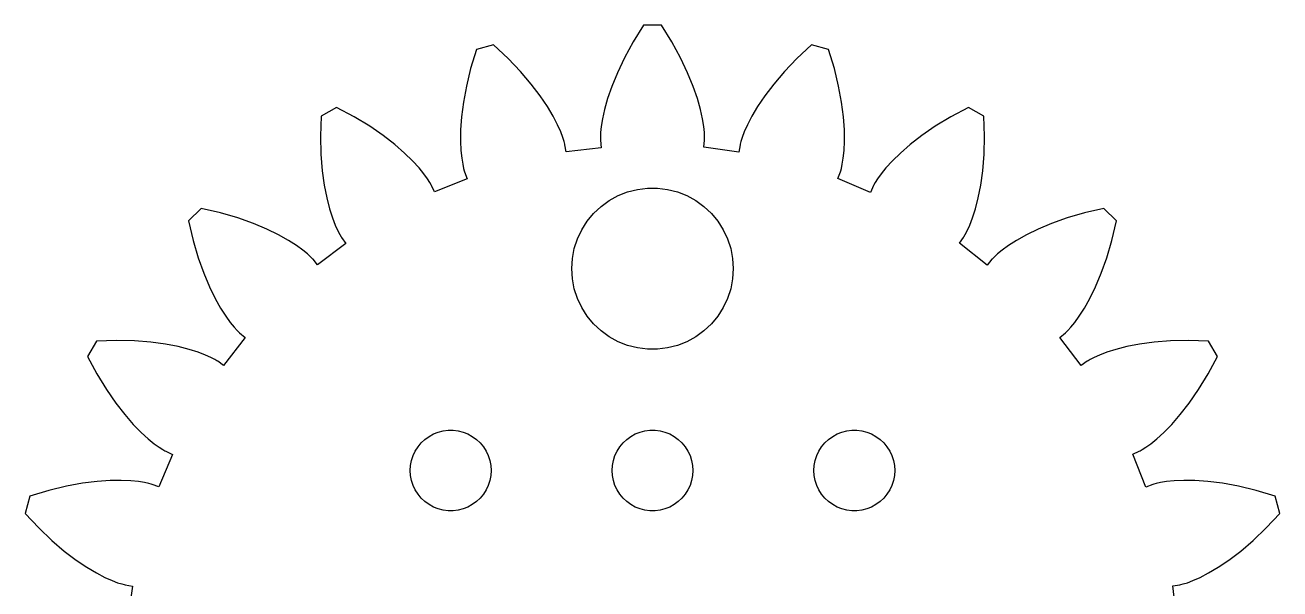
# Model space of a CAD drawing. Header units: metres. Extents: x -24 to 24, y 86 to 134.1.
# Drawn here: x -23.32 to 23.32, y 113.1 to 134.05 of the extents above; entities that cross this region are included whole.
import ezdxf

# ---------------------------------------------------------------- set-up
doc = ezdxf.new("R2010")
doc.units = ezdxf.units.M

msp = doc.modelspace()

# ---------------------------------------------------------------- linework, layer by layer
for p, q in [((-0.330582, 134.05), (-0.721252, 133.423)), ((0.330582, 134.05), (-0.330582, 134.05)), ((0.721252, 133.423), (0.330582, 134.05)), ((-0.721252, 133.423), (-1.04486, 132.831)), ((1.04486, 132.831), (0.721252, 133.423)), ((-6.54385, 133.145), (-6.7589, 132.438)), ((-5.90521, 133.316), (-6.54385, 133.145)), ((-5.36554, 132.811), (-5.90521, 133.316)), ((5.90521, 133.316), (5.36554, 132.811)), ((6.54385, 133.145), (5.90521, 133.316)), ((6.7589, 132.438), (6.54385, 133.145)), ((-6.7589, 132.438), (-6.91826, 131.782)), ((-4.89975, 132.323), (-5.36554, 132.811)), ((-1.04486, 132.831), (-1.30675, 132.279)), ((1.30675, 132.279), (1.04486, 132.831)), ((5.36554, 132.811), (4.89975, 132.323)), ((6.91826, 131.782), (6.7589, 132.438)), ((-4.50407, 131.858), (-4.89975, 132.323)), ((-1.30675, 132.279), (-1.51266, 131.773)), ((1.51266, 131.773), (1.30675, 132.279)), ((4.89975, 132.323), (4.50407, 131.858)), ((-6.91826, 131.782), (-7.02852, 131.182)), ((-4.17427, 131.423), (-4.50407, 131.858)), ((-1.51266, 131.773), (-1.66875, 131.318)), ((1.66875, 131.318), (1.51266, 131.773)), ((4.50407, 131.858), (4.17427, 131.423)), ((7.02852, 131.182), (6.91826, 131.782)), ((-7.02852, 131.182), (-7.09651, 130.64)), ((-3.9055, 131.023), (-4.17427, 131.423)), ((-1.66875, 131.318), (-1.78137, 130.915)), ((1.78137, 130.915), (1.66875, 131.318)), ((4.17427, 131.423), (3.9055, 131.023)), ((7.09651, 130.64), (7.02852, 131.182)), ((-12.3112, 130.662), (-12.3359, 129.924)), ((-11.7386, 130.993), (-12.3112, 130.662)), ((-11.0867, 130.645), (-11.7386, 130.993)), ((-10.5105, 130.294), (-11.0867, 130.645)), ((-7.09651, 130.64), (-7.12927, 130.159)), ((-3.69263, 130.664), (-3.9055, 131.023)), ((-3.53004, 130.35), (-3.69263, 130.664)), ((-1.85721, 130.57), (-1.90317, 130.285)), ((-1.78137, 130.915), (-1.85721, 130.57)), ((1.85721, 130.57), (1.78137, 130.915)), ((1.90317, 130.285), (1.85721, 130.57)), ((3.69263, 130.664), (3.53004, 130.35)), ((3.9055, 131.023), (3.69263, 130.664)), ((7.12927, 130.159), (7.09651, 130.64)), ((11.0867, 130.645), (10.5105, 130.294)), ((11.7386, 130.993), (11.0867, 130.645)), ((12.3112, 130.662), (11.7386, 130.993)), ((12.3359, 129.924), (12.3112, 130.662)), ((-10.008, 129.948), (-10.5105, 130.294)), ((-7.12927, 130.159), (-7.13397, 129.742)), ((-3.41177, 130.086), (-3.53004, 130.35)), ((-1.90317, 130.285), (-1.9263, 130.061)), ((1.9263, 130.061), (1.90317, 130.285)), ((3.53004, 130.35), (3.41177, 130.086)), ((7.13397, 129.742), (7.12927, 130.159)), ((10.5105, 130.294), (10.008, 129.948)), ((-12.3359, 129.924), (-12.3202, 129.25)), ((-9.57674, 129.613), (-10.008, 129.948)), ((-7.13397, 129.742), (-7.1179, 129.389)), ((-3.33153, 129.876), (-3.41177, 130.086)), ((-3.28276, 129.723), (-3.33153, 129.876)), ((-3.25864, 129.63), (-3.28276, 129.723)), ((-1.9263, 130.061), (-1.93381, 129.901)), ((-1.93381, 129.901), (-1.93295, 129.804)), ((-1.93295, 129.804), (-1.93105, 129.772)), ((-1.93105, 129.772), (-1.90399, 129.495)), ((1.90541, 129.51), (1.93105, 129.772)), ((1.93381, 129.901), (1.9263, 130.061)), ((1.93105, 129.772), (1.93295, 129.804)), ((1.93295, 129.804), (1.93381, 129.901)), ((3.28276, 129.723), (3.25864, 129.63)), ((3.33153, 129.876), (3.28276, 129.723)), ((3.41177, 130.086), (3.33153, 129.876)), ((7.1179, 129.389), (7.13397, 129.742)), ((10.008, 129.948), (9.57674, 129.613)), ((12.3202, 129.25), (12.3359, 129.924)), ((-12.3202, 129.25), (-12.2713, 128.641)), ((-9.21361, 129.296), (-9.57674, 129.613)), ((-8.91499, 129.004), (-9.21361, 129.296)), ((-7.1179, 129.389), (-7.08841, 129.101)), ((-3.25218, 129.598), (-3.25864, 129.63)), ((-3.209, 129.338), (-3.25218, 129.598)), ((-1.90399, 129.495), (-3.209, 129.338)), ((3.2066, 129.324), (1.90541, 129.51)), ((3.25218, 129.598), (3.2066, 129.324)), ((3.25864, 129.63), (3.25218, 129.598)), ((7.08841, 129.101), (7.1179, 129.389)), ((9.21361, 129.296), (8.91499, 129.004)), ((9.57674, 129.613), (9.21361, 129.296)), ((12.2713, 128.641), (12.3202, 129.25)), ((-8.67674, 128.743), (-8.91499, 129.004)), ((-8.49422, 128.519), (-8.67674, 128.743)), ((-7.08841, 129.101), (-7.05286, 128.879)), ((-7.05286, 128.879), (-7.01859, 128.722)), ((-7.01859, 128.722), (-6.99281, 128.629)), ((6.99281, 128.629), (7.01859, 128.722)), ((7.01859, 128.722), (7.05286, 128.879)), ((7.05286, 128.879), (7.08841, 129.101)), ((8.67674, 128.743), (8.49422, 128.519)), ((8.91499, 129.004), (8.67674, 128.743)), ((-12.2713, 128.641), (-12.1967, 128.1)), ((-8.36234, 128.337), (-8.49422, 128.519)), ((-8.2756, 128.201), (-8.36234, 128.337)), ((-6.88481, 128.338), (-8.10471, 127.849)), ((-6.99281, 128.629), (-6.98267, 128.599)), ((-6.98267, 128.599), (-6.88481, 128.338)), ((6.88995, 128.352), (6.98267, 128.599)), ((8.09866, 127.835), (6.88995, 128.352)), ((6.98267, 128.599), (6.99281, 128.629)), ((8.36234, 128.337), (8.2756, 128.201)), ((8.49422, 128.519), (8.36234, 128.337)), ((12.1967, 128.1), (12.2713, 128.641)), ((-12.1967, 128.1), (-12.104, 127.627)), ((-8.22816, 128.118), (-8.2756, 128.201)), ((-8.21378, 128.089), (-8.22816, 128.118)), ((-8.10471, 127.849), (-8.21378, 128.089)), ((-1.27733, 127.714), (-0.927048, 127.853)), ((-0.927048, 127.853), (-0.562134, 127.947)), ((-0.562134, 127.947), (-0.18837, 127.994)), ((-0.18837, 127.994), (0.18837, 127.994)), ((0.18837, 127.994), (0.562134, 127.947)), ((0.562134, 127.947), (0.927048, 127.853)), ((0.927048, 127.853), (1.27733, 127.714)), ((8.21378, 128.089), (8.09866, 127.835)), ((8.22816, 128.118), (8.21378, 128.089)), ((8.2756, 128.201), (8.22816, 128.118)), ((12.104, 127.627), (12.1967, 128.1)), ((-12.104, 127.627), (-12.0004, 127.223)), ((-2.1869, 127.054), (-1.91226, 127.312)), ((-1.91226, 127.312), (-1.60747, 127.533)), ((-1.60747, 127.533), (-1.27733, 127.714)), ((1.27733, 127.714), (1.60747, 127.533)), ((1.60747, 127.533), (1.91226, 127.312)), ((1.91226, 127.312), (2.1869, 127.054)), ((12.0004, 127.223), (12.104, 127.627)), ((-16.772, 127.24), (-17.2395, 126.772)), ((-16.0523, 127.072), (-16.772, 127.24)), ((-15.4049, 126.883), (-16.0523, 127.072)), ((-14.8298, 126.678), (-15.4049, 126.883)), ((-12.0004, 127.223), (-11.8935, 126.886)), ((-11.8935, 126.886), (-11.7906, 126.616)), ((-2.42705, 126.763), (-2.1869, 127.054)), ((2.1869, 127.054), (2.42705, 126.763)), ((11.7906, 126.616), (11.8935, 126.886)), ((11.8935, 126.886), (12.0004, 127.223)), ((15.4049, 126.883), (14.8298, 126.678)), ((16.0523, 127.072), (15.4049, 126.883)), ((16.772, 127.24), (16.0523, 127.072)), ((17.2395, 126.772), (16.772, 127.24)), ((-17.2395, 126.772), (-17.0723, 126.052)), ((-14.3266, 126.466), (-14.8298, 126.678)), ((-13.8938, 126.254), (-14.3266, 126.466)), ((-11.7906, 126.616), (-11.6988, 126.41)), ((-11.6988, 126.41), (-11.6251, 126.268)), ((-2.78932, 126.104), (-2.62891, 126.445)), ((-2.62891, 126.445), (-2.42705, 126.763)), ((2.42705, 126.763), (2.62891, 126.445)), ((2.62891, 126.445), (2.78932, 126.104)), ((11.6251, 126.268), (11.6988, 126.41)), ((11.6988, 126.41), (11.7906, 126.616)), ((14.3266, 126.466), (13.8938, 126.254)), ((14.8298, 126.678), (14.3266, 126.466)), ((17.0723, 126.052), (17.2395, 126.772)), ((-17.0723, 126.052), (-16.8825, 125.405)), ((-13.5298, 126.049), (-13.8938, 126.254)), ((-13.2321, 125.859), (-13.5298, 126.049)), ((-11.3965, 125.931), (-12.4481, 125.143)), ((-11.6251, 126.268), (-11.5761, 126.185)), ((-11.5761, 126.185), (-11.5584, 126.158)), ((-11.5584, 126.158), (-11.3965, 125.931)), ((-2.90575, 125.746), (-2.78932, 126.104)), ((2.78932, 126.104), (2.90575, 125.746)), ((11.405, 125.943), (11.5584, 126.158)), ((12.4388, 125.131), (11.405, 125.943)), ((11.5584, 126.158), (11.5761, 126.185)), ((11.5761, 126.185), (11.6251, 126.268)), ((13.5298, 126.049), (13.2321, 125.859)), ((13.8938, 126.254), (13.5298, 126.049)), ((16.8825, 125.405), (17.0723, 126.052)), ((-12.9978, 125.689), (-13.2321, 125.859)), ((-12.8233, 125.547), (-12.9978, 125.689)), ((-12.7045, 125.439), (-12.8233, 125.547)), ((-2.97633, 125.376), (-2.90575, 125.746)), ((2.90575, 125.746), (2.97633, 125.376)), ((12.8233, 125.547), (12.7045, 125.439)), ((12.9978, 125.689), (12.8233, 125.547)), ((13.2321, 125.859), (12.9978, 125.689)), ((-16.8825, 125.405), (-16.6779, 124.83)), ((-12.6369, 125.371), (-12.7045, 125.439)), ((-12.6156, 125.347), (-12.6369, 125.371)), ((-12.4481, 125.143), (-12.6156, 125.347)), ((-3, 125), (-2.97633, 125.376)), ((-2.97633, 124.624), (-3, 125)), ((2.97633, 125.376), (3, 125)), ((3, 125), (2.97633, 124.624)), ((12.6156, 125.347), (12.4388, 125.131)), ((12.6369, 125.371), (12.6156, 125.347)), ((12.7045, 125.439), (12.6369, 125.371)), ((16.6779, 124.83), (16.8825, 125.405)), ((-16.6779, 124.83), (-16.4658, 124.327)), ((-2.90575, 124.254), (-2.97633, 124.624)), ((2.97633, 124.624), (2.90575, 124.254)), ((16.4658, 124.327), (16.6779, 124.83)), ((-16.4658, 124.327), (-16.2538, 123.894)), ((-2.78932, 123.896), (-2.90575, 124.254)), ((2.90575, 124.254), (2.78932, 123.896)), ((16.2538, 123.894), (16.4658, 124.327)), ((-16.2538, 123.894), (-16.049, 123.53)), ((-2.62891, 123.555), (-2.78932, 123.896)), ((2.78932, 123.896), (2.62891, 123.555)), ((16.049, 123.53), (16.2538, 123.894)), ((-16.049, 123.53), (-15.8586, 123.232)), ((-15.8586, 123.232), (-15.6893, 122.998)), ((-2.42705, 123.237), (-2.62891, 123.555)), ((-2.1869, 122.946), (-2.42705, 123.237)), ((2.42705, 123.237), (2.1869, 122.946)), ((2.62891, 123.555), (2.42705, 123.237)), ((15.6893, 122.998), (15.8586, 123.232)), ((15.8586, 123.232), (16.049, 123.53)), ((-15.6893, 122.998), (-15.5475, 122.823)), ((-15.5475, 122.823), (-15.4393, 122.704)), ((-15.4393, 122.704), (-15.3706, 122.637)), ((-1.91226, 122.688), (-2.1869, 122.946)), ((-1.60747, 122.467), (-1.91226, 122.688)), ((1.91226, 122.688), (1.60747, 122.467)), ((2.1869, 122.946), (1.91226, 122.688)), ((15.3706, 122.637), (15.4393, 122.704)), ((15.4393, 122.704), (15.5475, 122.823)), ((15.5475, 122.823), (15.6893, 122.998)), ((-20.6624, 122.311), (-20.993, 121.739)), ((-19.924, 122.336), (-20.6624, 122.311)), ((-19.2495, 122.32), (-19.924, 122.336)), ((-18.6411, 122.271), (-19.2495, 122.32)), ((-18.1001, 122.197), (-18.6411, 122.271)), ((-17.6272, 122.104), (-18.1001, 122.197)), ((-15.1315, 122.439), (-15.9432, 121.405)), ((-15.3706, 122.637), (-15.3465, 122.616)), ((-15.3465, 122.616), (-15.1315, 122.439)), ((-1.27733, 122.286), (-1.60747, 122.467)), ((-0.927048, 122.147), (-1.27733, 122.286)), ((1.27733, 122.286), (0.927048, 122.147)), ((1.60747, 122.467), (1.27733, 122.286)), ((15.1428, 122.448), (15.3465, 122.616)), ((15.9313, 121.396), (15.1428, 122.448)), ((15.3465, 122.616), (15.3706, 122.637)), ((18.1001, 122.197), (17.6272, 122.104)), ((18.6411, 122.271), (18.1001, 122.197)), ((19.2495, 122.32), (18.6411, 122.271)), ((19.924, 122.336), (19.2495, 122.32)), ((20.6624, 122.311), (19.924, 122.336)), ((20.993, 121.739), (20.6624, 122.311)), ((-20.993, 121.739), (-20.6452, 121.087)), ((-17.2226, 122), (-17.6272, 122.104)), ((-16.8858, 121.894), (-17.2226, 122)), ((-16.6156, 121.791), (-16.8858, 121.894)), ((-16.4103, 121.699), (-16.6156, 121.791)), ((-0.562134, 122.053), (-0.927048, 122.147)), ((-0.18837, 122.006), (-0.562134, 122.053)), ((0.18837, 122.006), (-0.18837, 122.006)), ((0.562134, 122.053), (0.18837, 122.006)), ((0.927048, 122.147), (0.562134, 122.053)), ((16.6156, 121.791), (16.4103, 121.699)), ((16.8858, 121.894), (16.6156, 121.791)), ((17.2226, 122), (16.8858, 121.894)), ((17.6272, 122.104), (17.2226, 122)), ((20.6452, 121.087), (20.993, 121.739)), ((-16.2676, 121.625), (-16.4103, 121.699)), ((-16.1846, 121.576), (-16.2676, 121.625)), ((-16.1577, 121.558), (-16.1846, 121.576)), ((-15.9432, 121.405), (-16.1577, 121.558)), ((16.1577, 121.558), (15.9313, 121.396)), ((16.1846, 121.576), (16.1577, 121.558)), ((16.2676, 121.625), (16.1846, 121.576)), ((16.4103, 121.699), (16.2676, 121.625)), ((-20.6452, 121.087), (-20.2944, 120.51)), ((20.2944, 120.51), (20.6452, 121.087)), ((-20.2944, 120.51), (-19.9478, 120.008)), ((19.9478, 120.008), (20.2944, 120.51)), ((-19.9478, 120.008), (-19.6127, 119.577)), ((19.6127, 119.577), (19.9478, 120.008)), ((-19.6127, 119.577), (-19.2959, 119.214)), ((19.2959, 119.214), (19.6127, 119.577)), ((-19.2959, 119.214), (-19.004, 118.915)), ((-19.004, 118.915), (-18.743, 118.677)), ((-8.13866, 118.857), (-7.96352, 118.927)), ((-7.96352, 118.927), (-7.78107, 118.973)), ((-7.78107, 118.973), (-7.59418, 118.997)), ((-7.59418, 118.997), (-7.40581, 118.997)), ((-7.40581, 118.997), (-7.21892, 118.973)), ((-7.21892, 118.973), (-7.03647, 118.927)), ((-7.03647, 118.927), (-6.86133, 118.857)), ((-0.638657, 118.857), (-0.463516, 118.927)), ((-0.463516, 118.927), (-0.281067, 118.973)), ((-0.281067, 118.973), (-0.094177, 118.997)), ((-0.094177, 118.997), (0.094177, 118.997)), ((0.094177, 118.997), (0.281067, 118.973)), ((0.281067, 118.973), (0.463516, 118.927)), ((0.463516, 118.927), (0.638657, 118.857)), ((6.86133, 118.857), (7.03647, 118.927)), ((7.03647, 118.927), (7.21892, 118.973)), ((7.21892, 118.973), (7.40581, 118.997)), ((7.40581, 118.997), (7.59418, 118.997)), ((7.59418, 118.997), (7.78107, 118.973)), ((7.78107, 118.973), (7.96352, 118.927)), ((7.96352, 118.927), (8.13866, 118.857)), ((18.743, 118.677), (19.004, 118.915)), ((19.004, 118.915), (19.2959, 119.214)), ((-18.743, 118.677), (-18.5188, 118.494)), ((-18.5188, 118.494), (-18.3366, 118.362)), ((-8.71352, 118.382), (-8.59344, 118.527)), ((-8.59344, 118.527), (-8.45613, 118.656)), ((-8.45613, 118.656), (-8.30373, 118.766)), ((-8.30373, 118.766), (-8.13866, 118.857)), ((-6.86133, 118.857), (-6.69626, 118.766)), ((-6.69626, 118.766), (-6.54385, 118.656)), ((-6.54385, 118.656), (-6.40654, 118.527)), ((-6.40654, 118.527), (-6.28647, 118.382)), ((-1.21352, 118.382), (-1.09344, 118.527)), ((-1.09344, 118.527), (-0.956131, 118.656)), ((-0.956131, 118.656), (-0.803726, 118.766)), ((-0.803726, 118.766), (-0.638657, 118.857)), ((0.638657, 118.857), (0.803726, 118.766)), ((0.803726, 118.766), (0.956131, 118.656)), ((0.956131, 118.656), (1.09344, 118.527)), ((1.09344, 118.527), (1.21352, 118.382)), ((6.28647, 118.382), (6.40654, 118.527)), ((6.40654, 118.527), (6.54385, 118.656)), ((6.54385, 118.656), (6.69626, 118.766)), ((6.69626, 118.766), (6.86133, 118.857)), ((8.13866, 118.857), (8.30373, 118.766)), ((8.30373, 118.766), (8.45613, 118.656)), ((8.45613, 118.656), (8.59344, 118.527)), ((8.59344, 118.527), (8.71352, 118.382)), ((18.3366, 118.362), (18.5188, 118.494)), ((18.5188, 118.494), (18.743, 118.677)), ((-17.8353, 118.099), (-18.3518, 116.89)), ((-18.3366, 118.362), (-18.2014, 118.276)), ((-18.2014, 118.276), (-18.1175, 118.228)), ((-18.1175, 118.228), (-18.0888, 118.214)), ((-18.0888, 118.214), (-17.8353, 118.099)), ((-8.95287, 117.873), (-8.89465, 118.052)), ((-8.89465, 118.052), (-8.81445, 118.223)), ((-8.81445, 118.223), (-8.71352, 118.382)), ((-6.28647, 118.382), (-6.18553, 118.223)), ((-6.18553, 118.223), (-6.10533, 118.052)), ((-6.10533, 118.052), (-6.04712, 117.873)), ((-1.45287, 117.873), (-1.39465, 118.052)), ((-1.39465, 118.052), (-1.31445, 118.223)), ((-1.31445, 118.223), (-1.21352, 118.382)), ((1.21352, 118.382), (1.31445, 118.223)), ((1.31445, 118.223), (1.39465, 118.052)), ((1.39465, 118.052), (1.45287, 117.873)), ((6.04712, 117.873), (6.10533, 118.052)), ((6.10533, 118.052), (6.18553, 118.223)), ((6.18553, 118.223), (6.28647, 118.382)), ((8.71352, 118.382), (8.81445, 118.223)), ((8.81445, 118.223), (8.89465, 118.052)), ((8.89465, 118.052), (8.95287, 117.873)), ((17.8486, 118.105), (18.0888, 118.214)), ((18.3381, 116.885), (17.8486, 118.105)), ((18.0888, 118.214), (18.1175, 118.228)), ((18.1175, 118.228), (18.2014, 118.276)), ((18.2014, 118.276), (18.3366, 118.362)), ((-9, 117.5), (-8.98816, 117.688)), ((-8.98816, 117.688), (-8.95287, 117.873)), ((-6.04712, 117.873), (-6.01183, 117.688)), ((-6.01183, 117.688), (-6, 117.5)), ((-1.5, 117.5), (-1.48816, 117.688)), ((-1.48816, 117.688), (-1.45287, 117.873)), ((1.45287, 117.873), (1.48816, 117.688)), ((1.48816, 117.688), (1.5, 117.5)), ((6, 117.5), (6.01183, 117.688)), ((6.01183, 117.688), (6.04712, 117.873)), ((8.95287, 117.873), (8.98816, 117.688)), ((8.98816, 117.688), (9, 117.5)), ((-20.6401, 117.097), (-21.1819, 117.029)), ((-20.1593, 117.129), (-20.6401, 117.097)), ((-19.7417, 117.134), (-20.1593, 117.129)), ((-19.3887, 117.118), (-19.7417, 117.134)), ((-19.101, 117.088), (-19.3887, 117.118)), ((-18.879, 117.053), (-19.101, 117.088)), ((-18.7221, 117.019), (-18.879, 117.053)), ((-8.98816, 117.312), (-9, 117.5)), ((-8.95287, 117.127), (-8.98816, 117.312)), ((-8.89465, 116.948), (-8.95287, 117.127)), ((-6.04712, 117.127), (-6.10533, 116.948)), ((-6.01183, 117.312), (-6.04712, 117.127)), ((-6, 117.5), (-6.01183, 117.312)), ((-1.48816, 117.312), (-1.5, 117.5)), ((-1.45287, 117.127), (-1.48816, 117.312)), ((-1.39465, 116.948), (-1.45287, 117.127)), ((1.45287, 117.127), (1.39465, 116.948)), ((1.48816, 117.312), (1.45287, 117.127)), ((1.5, 117.5), (1.48816, 117.312)), ((6.01183, 117.312), (6, 117.5)), ((6.04712, 117.127), (6.01183, 117.312)), ((6.10533, 116.948), (6.04712, 117.127)), ((8.95287, 117.127), (8.89465, 116.948)), ((8.98816, 117.312), (8.95287, 117.127)), ((9, 117.5), (8.98816, 117.312)), ((18.879, 117.053), (18.7221, 117.019)), ((19.101, 117.088), (18.879, 117.053)), ((19.3887, 117.118), (19.101, 117.088)), ((19.7417, 117.134), (19.3887, 117.118)), ((20.1593, 117.129), (19.7417, 117.134)), ((20.6401, 117.097), (20.1593, 117.129)), ((21.1819, 117.029), (20.6401, 117.097)), ((-22.4379, 116.759), (-23.1447, 116.544)), ((-21.7823, 116.918), (-22.4379, 116.759)), ((-21.1819, 117.029), (-21.7823, 116.918)), ((-18.6292, 116.993), (-18.7221, 117.019)), ((-18.5987, 116.983), (-18.6292, 116.993)), ((-18.3518, 116.89), (-18.5987, 116.983)), ((-8.81445, 116.777), (-8.89465, 116.948)), ((-8.71352, 116.618), (-8.81445, 116.777)), ((-8.59344, 116.473), (-8.71352, 116.618)), ((-6.28647, 116.618), (-6.40654, 116.473)), ((-6.18553, 116.777), (-6.28647, 116.618)), ((-6.10533, 116.948), (-6.18553, 116.777)), ((-1.31445, 116.777), (-1.39465, 116.948)), ((-1.21352, 116.618), (-1.31445, 116.777)), ((-1.09344, 116.473), (-1.21352, 116.618)), ((1.21352, 116.618), (1.09344, 116.473)), ((1.31445, 116.777), (1.21352, 116.618)), ((1.39465, 116.948), (1.31445, 116.777)), ((6.18553, 116.777), (6.10533, 116.948)), ((6.28647, 116.618), (6.18553, 116.777)), ((6.40654, 116.473), (6.28647, 116.618)), ((8.71352, 116.618), (8.59344, 116.473)), ((8.81445, 116.777), (8.71352, 116.618)), ((8.89465, 116.948), (8.81445, 116.777)), ((18.5987, 116.983), (18.3381, 116.885)), ((18.6292, 116.993), (18.5987, 116.983)), ((18.7221, 117.019), (18.6292, 116.993)), ((21.7823, 116.918), (21.1819, 117.029)), ((22.4379, 116.759), (21.7823, 116.918)), ((23.1447, 116.544), (22.4379, 116.759)), ((-23.1447, 116.544), (-23.3159, 115.905)), ((-8.45613, 116.344), (-8.59344, 116.473)), ((-8.30373, 116.234), (-8.45613, 116.344)), ((-8.13866, 116.143), (-8.30373, 116.234)), ((-7.96352, 116.073), (-8.13866, 116.143)), ((-6.86133, 116.143), (-7.03647, 116.073)), ((-6.69626, 116.234), (-6.86133, 116.143)), ((-6.54385, 116.344), (-6.69626, 116.234)), ((-6.40654, 116.473), (-6.54385, 116.344)), ((-0.956131, 116.344), (-1.09344, 116.473)), ((-0.803726, 116.234), (-0.956131, 116.344)), ((-0.638657, 116.143), (-0.803726, 116.234)), ((-0.463516, 116.073), (-0.638657, 116.143)), ((0.638657, 116.143), (0.463516, 116.073)), ((0.803726, 116.234), (0.638657, 116.143)), ((0.956131, 116.344), (0.803726, 116.234)), ((1.09344, 116.473), (0.956131, 116.344)), ((6.54385, 116.344), (6.40654, 116.473)), ((6.69626, 116.234), (6.54385, 116.344)), ((6.86133, 116.143), (6.69626, 116.234)), ((7.03647, 116.073), (6.86133, 116.143)), ((8.13866, 116.143), (7.96352, 116.073)), ((8.30373, 116.234), (8.13866, 116.143)), ((8.45613, 116.344), (8.30373, 116.234)), ((8.59344, 116.473), (8.45613, 116.344)), ((23.3159, 115.905), (23.1447, 116.544)), ((-23.3159, 115.905), (-22.8112, 115.366)), ((-7.78107, 116.027), (-7.96352, 116.073)), ((-7.59418, 116.003), (-7.78107, 116.027)), ((-7.40581, 116.003), (-7.59418, 116.003)), ((-7.21892, 116.027), (-7.40581, 116.003)), ((-7.03647, 116.073), (-7.21892, 116.027)), ((-0.281067, 116.027), (-0.463516, 116.073)), ((-0.094177, 116.003), (-0.281067, 116.027)), ((0.094177, 116.003), (-0.094177, 116.003)), ((0.281067, 116.027), (0.094177, 116.003)), ((0.463516, 116.073), (0.281067, 116.027)), ((7.21892, 116.027), (7.03647, 116.073)), ((7.40581, 116.003), (7.21892, 116.027)), ((7.59418, 116.003), (7.40581, 116.003)), ((7.78107, 116.027), (7.59418, 116.003)), ((7.96352, 116.073), (7.78107, 116.027)), ((22.8112, 115.366), (23.3159, 115.905)), ((-22.8112, 115.366), (-22.3232, 114.9)), ((22.3232, 114.9), (22.8112, 115.366)), ((-22.3232, 114.9), (-21.8584, 114.504)), ((21.8584, 114.504), (22.3232, 114.9)), ((-21.8584, 114.504), (-21.4231, 114.174)), ((21.4231, 114.174), (21.8584, 114.504)), ((-21.4231, 114.174), (-21.0231, 113.906)), ((-21.0231, 113.906), (-20.6638, 113.693)), ((20.6638, 113.693), (21.0231, 113.906)), ((21.0231, 113.906), (21.4231, 114.174)), ((-20.6638, 113.693), (-20.35, 113.53)), ((-20.35, 113.53), (-20.0862, 113.412)), ((-20.0862, 113.412), (-19.8761, 113.332)), ((-19.8761, 113.332), (-19.7231, 113.283)), ((19.7231, 113.283), (19.8761, 113.332)), ((19.8761, 113.332), (20.0862, 113.412)), ((20.0862, 113.412), (20.35, 113.53)), ((20.35, 113.53), (20.6638, 113.693)), ((-19.7231, 113.283), (-19.6298, 113.259)), ((-19.6298, 113.259), (-19.5983, 113.252)), ((-19.5983, 113.252), (-19.3237, 113.207)), ((-19.3237, 113.207), (-19.5097, 111.905)), ((19.3381, 113.209), (19.5983, 113.252)), ((19.4951, 111.904), (19.3381, 113.209)), ((19.5983, 113.252), (19.6298, 113.259)), ((19.6298, 113.259), (19.7231, 113.283))]:
    msp.add_line(p, q)

doc.saveas('drawing.dxf')
